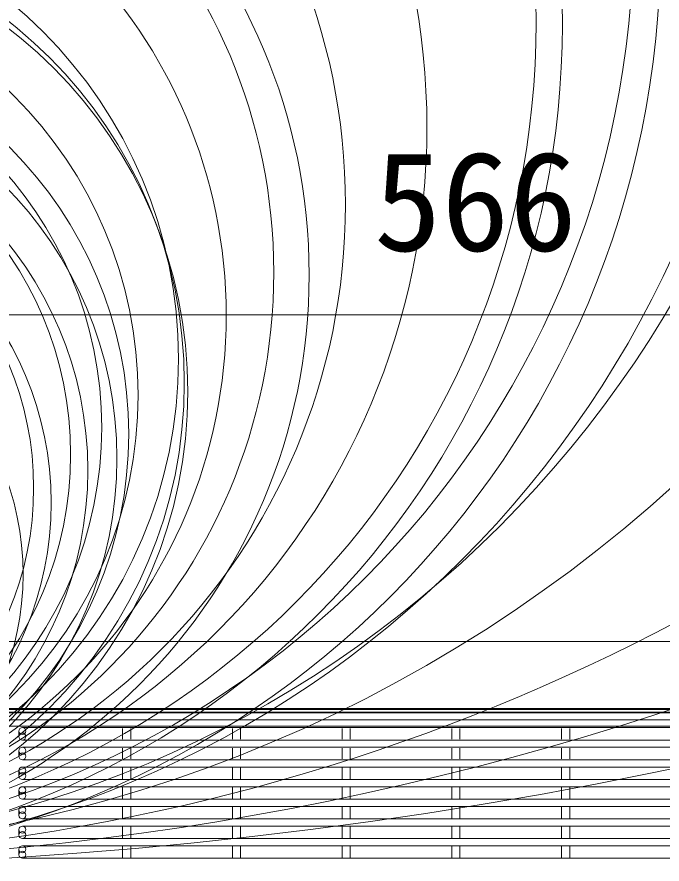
# Model space of a CAD drawing. Units: millimetres, scale not verified. Extents: x -76 to 94, y -146 to 196.
# Drawn here: x 14.55 to 26.43, y 25.14 to 40.74 of the extents above; entities that cross this region are included whole.
import ezdxf
from ezdxf.enums import TextEntityAlignment as Align

# ---------------------------------------------------------------- set-up
doc = ezdxf.new("R2010")
doc.units = ezdxf.units.MM
doc.header["$LTSCALE"] = 0.125
doc.layers.add('0-4_GAIKEI', color=1, linetype='Continuous', lineweight=18)
doc.layers.add('0-5_SUNPO', color=7, linetype='Continuous', lineweight=20)
doc.styles.add('ＭＳ ゴシック', font='')
doc.styles.get('ＭＳ ゴシック').set_extended_font_data('MS Gothic')

# ---------------------------------------------------------------- blocks, each defined once
blk = doc.blocks.new('D3')
at = {"layer": '0-5_SUNPO'}
blk.add_line((204.8423, 348.7457), (228.1423, 348.7457), dxfattribs=at)
at = {"layer": '0-5_SUNPO', "style": 'ＭＳ ゴシック'}
blk.add_text('566', height=1.833, dxfattribs=at).set_placement((214.6173, 349.3707), align=Align.BOTTOM_LEFT)

msp = doc.modelspace()

# ---------------------------------------------------------------- linework, layer by layer
at = {"layer": '0-4_GAIKEI', "color": 7}
msp.add_line((36.96, 29.2405), (11.2671, 29.2405), dxfattribs=at)
at = {"layer": '0-4_GAIKEI'}
for p, q in [((11.2485, 28.0055), (37.1169, 28.0055)), ((11.2502, 27.9852), (36.147, 27.9852)), ((36.1451, 27.6824), (11.2521, 27.6824))]:
    msp.add_line(p, q, dxfattribs=at)
at = {"layer": '0-4_GAIKEI', "color": 8}
for p, q in [((32.6125, 27.6547), (14.6544, 27.6547)), ((16.5002, 27.4397), (16.5002, 27.6414)), ((16.6501, 27.6414), (16.6501, 27.4397)), ((18.5203, 27.4397), (18.5203, 27.6414)), ((18.6702, 27.6414), (18.6702, 27.4397)), ((20.5403, 27.4397), (20.5403, 27.6414)), ((20.6902, 27.6414), (20.6902, 27.4397)), ((22.5604, 27.4397), (22.5604, 27.6414)), ((22.7101, 27.6414), (22.7101, 27.4397)), ((24.5803, 27.4397), (24.5803, 27.6414)), ((24.7301, 27.6414), (24.7301, 27.4397)), ((14.5902, 27.5905), (14.5902, 27.4905)), ((14.6544, 27.4263), (32.6125, 27.4263)), ((32.6125, 27.2922), (14.6544, 27.2922)), ((14.5902, 27.228), (14.5902, 27.1281)), ((16.5002, 27.0772), (16.5002, 27.2789)), ((16.6501, 27.2789), (16.6501, 27.0772)), ((18.5203, 27.0772), (18.5203, 27.2789)), ((18.6702, 27.2789), (18.6702, 27.0772)), ((20.5403, 27.0772), (20.5403, 27.2789)), ((20.6902, 27.2789), (20.6902, 27.0772)), ((22.5604, 27.0772), (22.5604, 27.2789)), ((22.7101, 27.2789), (22.7101, 27.0772)), ((24.5803, 27.0772), (24.5803, 27.2789)), ((24.7301, 27.2789), (24.7301, 27.0772)), ((14.6544, 27.0639), (32.6125, 27.0639)), ((14.5902, 26.8655), (14.5902, 26.7657)), ((32.6125, 26.9297), (14.6544, 26.9297)), ((16.5002, 26.7147), (16.5002, 26.9165)), ((16.6501, 26.9165), (16.6501, 26.7147)), ((18.5203, 26.7147), (18.5203, 26.9165)), ((18.6702, 26.9165), (18.6702, 26.7147)), ((20.5403, 26.7147), (20.5403, 26.9165)), ((20.6902, 26.9165), (20.6902, 26.7147)), ((22.5604, 26.7147), (22.5604, 26.9165)), ((22.7101, 26.9165), (22.7101, 26.7147)), ((24.5803, 26.7147), (24.5803, 26.9165)), ((24.7301, 26.9165), (24.7301, 26.7147)), ((14.6544, 26.7014), (32.6125, 26.7014)), ((32.6125, 26.5673), (14.6544, 26.5673)), ((16.5002, 26.3521), (16.5002, 26.554)), ((16.6501, 26.554), (16.6501, 26.3521)), ((18.5203, 26.3521), (18.5203, 26.554)), ((18.6702, 26.554), (18.6702, 26.3521)), ((20.5403, 26.3521), (20.5403, 26.554)), ((20.6902, 26.554), (20.6902, 26.3521)), ((22.5604, 26.3521), (22.5604, 26.554)), ((22.7101, 26.554), (22.7101, 26.3521)), ((24.5803, 26.3521), (24.5803, 26.554)), ((24.7301, 26.554), (24.7301, 26.3521)), ((14.5902, 26.503), (14.5902, 26.4032)), ((14.6544, 26.339), (32.6125, 26.339)), ((32.6125, 26.2047), (14.6544, 26.2047)), ((14.5902, 26.1404), (14.5902, 26.0406)), ((16.5002, 25.9897), (16.5002, 26.1915)), ((16.6501, 26.1915), (16.6501, 25.9897)), ((18.5203, 25.9897), (18.5203, 26.1915)), ((18.6702, 26.1915), (18.6702, 25.9897)), ((20.5403, 25.9897), (20.5403, 26.1915)), ((20.6902, 26.1915), (20.6902, 25.9897)), ((22.5604, 25.9897), (22.5604, 26.1915)), ((22.7101, 26.1915), (22.7101, 25.9897)), ((24.5803, 25.9897), (24.5803, 26.1915)), ((24.7301, 26.1915), (24.7301, 25.9897)), ((14.6544, 25.9764), (32.6125, 25.9764)), ((14.5902, 25.778), (14.5902, 25.6781)), ((32.6125, 25.8422), (14.6544, 25.8422)), ((16.5002, 25.6272), (16.5002, 25.829)), ((16.6501, 25.829), (16.6501, 25.6272)), ((18.5203, 25.6272), (18.5203, 25.829)), ((18.6702, 25.829), (18.6702, 25.6272)), ((20.5403, 25.6272), (20.5403, 25.829)), ((20.6902, 25.829), (20.6902, 25.6272)), ((22.5604, 25.6272), (22.5604, 25.829)), ((22.7101, 25.829), (22.7101, 25.6272)), ((24.5803, 25.6272), (24.5803, 25.829)), ((24.7301, 25.829), (24.7301, 25.6272)), ((14.6544, 25.6139), (32.6125, 25.6139)), ((14.5902, 25.4155), (14.5902, 25.3157)), ((32.6125, 25.4798), (14.6544, 25.4798)), ((16.5002, 25.2647), (16.5002, 25.4664)), ((16.6501, 25.4664), (16.6501, 25.2647)), ((18.5203, 25.2647), (18.5203, 25.4664)), ((18.6702, 25.4664), (18.6702, 25.2647)), ((20.5403, 25.2647), (20.5403, 25.4664)), ((20.6902, 25.4664), (20.6902, 25.2647)), ((22.5604, 25.2647), (22.5604, 25.4664)), ((22.7101, 25.4664), (22.7101, 25.2647)), ((24.5803, 25.2647), (24.5803, 25.4664)), ((24.7301, 25.4664), (24.7301, 25.2647)), ((14.6544, 25.2514), (32.6125, 25.2514))]:
    msp.add_line(p, q, dxfattribs=at)
at = {"layer": '0-4_GAIKEI'}
for points in [[(36.9609, 27.9773), (36.2208, 27.9902), (36.1986, 27.9905), (11.2485, 27.9905), (11.4002, 27.9879), (11.4132, 27.9869)], [(36.2208, 27.9902), (36.2214, 27.9943), (36.2218, 28.0044), (36.1991, 28.0046), (11.2671, 28.0046), (11.2621, 28.0045), (11.256, 28.0045), (11.2547, 28.0046), (11.2563, 27.9993), (11.2593, 27.9945), (11.2639, 27.992), (11.2695, 27.9905)], [(36.1303, 21.6253), (36.1303, 27.7987), (36.1305, 27.9266), (11.2664, 27.9266), (11.2669, 27.7987), (11.2669, 21.6253)], [(36.1451, 27.7975), (36.1449, 27.7977), (36.1448, 27.7977), (36.1439, 27.7981), (36.1426, 27.7982), (36.1411, 27.7982), (36.1394, 27.7983), (36.1374, 27.7986), (36.135, 27.7987), (11.262, 27.7987), (11.2598, 27.7986), (11.2575, 27.7983), (11.2558, 27.7982), (11.2543, 27.7982), (11.2531, 27.7981), (11.2523, 27.7977), (11.2521, 27.7975)]]:
    msp.add_lwpolyline(points, dxfattribs=at)
msp.add_lwpolyline([(36.1319, 27.9413), (11.2651, 27.9413), (11.2664, 27.9398), (36.1305, 27.9398)], close=True, dxfattribs=at)
for centre, radius in [((9.0945, 110.3718), 85.2785), ((9.0372, 81.0171), 55.8478), ((9.0247, 63.216), 37.9706), ((9.0292, 51.5734), 26.2522), ((9.0453, 45.7497), 20.3523), ((9.2855, 44.2112), 19.041), ((9.0406, 42.338), 16.8648), ((9.4243, 42.0725), 16.9783), ((9.2507, 40.5916), 15.3451), ((9.0278, 40.6339), 15.0846), ((9.025, 38.7019), 13.0768), ((9.0221, 37.2809), 11.5799), ((9.2662, 35.9895), 10.6666), ((9.0264, 36.0334), 10.2563), ((9.0176, 35.2415), 9.3886), ((9.016, 34.4415), 8.5128), ((9.1828, 34.0038), 8.4528), ((9.2682, 33.8321), 8.4326), ((9.0145, 33.7754), 7.7707), ((9.1775, 33.0607), 7.4335), ((9.0178, 33.1782), 7.0974), ((9.2616, 32.6086), 7.1329), ((9.0187, 32.681), 6.5242), ((9.1717, 32.3902), 6.687), ((9.0275, 32.0669), 5.8341), ((9.1702, 31.7944), 6.0149), ((9.4387, 30.4768), 5.2285)]:
    msp.add_circle(centre, radius, dxfattribs=at)
at = {"layer": '0-4_GAIKEI', "color": 8}
for centre, radius in [((14.6544, 27.5905), 0.0642), ((14.6544, 27.4904), 0.0642), ((14.6544, 27.228), 0.0642), ((14.6543, 27.128), 0.0641), ((14.6543, 26.8656), 0.0641), ((14.6543, 26.7655), 0.0641), ((14.6543, 26.5032), 0.0641), ((14.6544, 26.4032), 0.0642), ((14.6543, 26.1406), 0.0641), ((14.6543, 26.0405), 0.0641), ((14.6543, 25.7781), 0.0641), ((14.6543, 25.678), 0.0641), ((14.6544, 25.4156), 0.0642), ((14.6544, 25.3156), 0.0642)]:
    msp.add_circle(centre, radius, dxfattribs=at)

# ---------------------------------------------------------------- block references
at = {"layer": '0-5_SUNPO'}
msp.add_blockref('D3', (-193.4938, -313.4921), dxfattribs=at)

doc.saveas('drawing.dxf')
